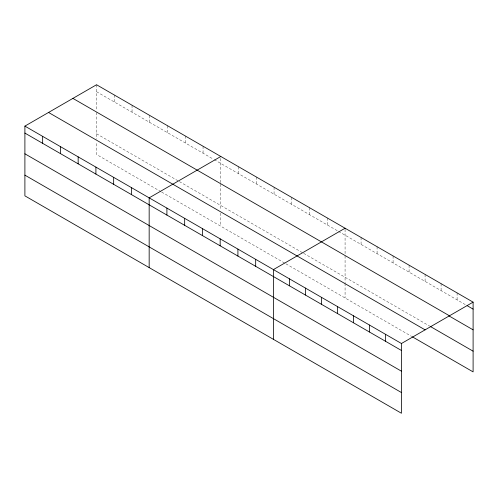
<?xml version="1.0" encoding="UTF-8"?>
<svg xmlns="http://www.w3.org/2000/svg" width="498" height="498" viewBox="0 0 498 498"><rect width="100%" height="100%" fill="white"/><g stroke="black" fill="none" stroke-linecap="round" stroke-linejoin="round"><path stroke-width="0.37" stroke-dasharray="2.49 1.87" d="M220.813 182.642L220.813 156.484M345.077 253.613L345.077 228.227M96.55 91.719L213.58 159.285M214.24 159.665L337.843 231.022M338.497 231.402L465.767 304.882M96.55 133.775L178.732 181.222M179.392 181.602L302.996 252.965M303.656 253.345L429.755 326.153M160.985 191.693L96.55 154.492L96.55 142.216M161.638 192.072L285.242 263.43M285.902 263.809L411.753 336.474M457.096 292.905L457.096 299.877M441.091 283.661L441.091 290.639M425.093 274.423L425.093 281.395M409.088 265.185L409.088 272.157M393.084 255.947L393.084 262.919M377.079 246.703L377.079 253.681M361.075 237.465L361.075 244.437M345.077 255.916L345.077 282.627M345.077 283.393L345.077 297.972M327.323 217.975L327.323 224.953M309.569 207.728L309.569 214.7M291.822 197.482L291.822 204.454M274.068 187.229L274.068 194.201M256.314 176.983L256.314 183.955M238.567 166.73L238.567 173.709M220.813 184.173L220.813 210.119M220.813 213.188L220.813 226.235M203.06 146.238L203.06 153.21M185.312 135.985L185.312 142.963M167.558 125.739L167.558 132.711M149.805 115.492L149.805 122.464M132.057 105.24L132.057 112.212M114.303 94.994L114.303 101.966M96.55 84.741L96.55 110.898M96.55 112.43L96.55 139.147"/><path stroke-width="0.75" d="M24.9 126.112L401.45 343.508L401.45 413.259L24.9 195.857L24.9 126.112L96.55 84.741L473.1 302.143L473.1 371.888L412.419 336.853M220.813 156.484L149.163 197.855L149.163 267.6M345.077 228.227L273.421 269.592L273.421 339.343M401.45 343.508L473.1 302.143M467.099 305.648L473.1 309.115M72.907 98.392L449.457 315.794M449.096 315.969L473.1 329.832M430.428 326.532L473.1 351.171M48.543 112.461L425.093 329.857M24.9 133.084L401.45 350.48M24.9 153.801L401.45 371.197M24.9 175.14L401.45 392.542M385.446 334.27L385.446 341.242M369.441 325.032L369.441 332.004M353.437 315.788L353.437 322.766M337.432 306.55L337.432 313.522M321.434 297.312L321.434 304.284M305.43 288.074L305.43 295.046M289.425 278.83L289.425 285.808M255.673 259.346L255.673 266.318M237.919 249.093L237.919 256.072M220.166 238.847L220.166 245.819M202.418 228.601L202.418 235.573M184.665 218.348L184.665 225.326M166.911 208.102L166.911 215.074M131.41 187.603L131.41 194.575M113.656 177.356L113.656 184.328M95.909 167.104L95.909 174.082M78.155 156.858L78.155 163.83M60.401 146.611L60.401 153.583M42.654 136.359L42.654 143.331"/></g></svg>
